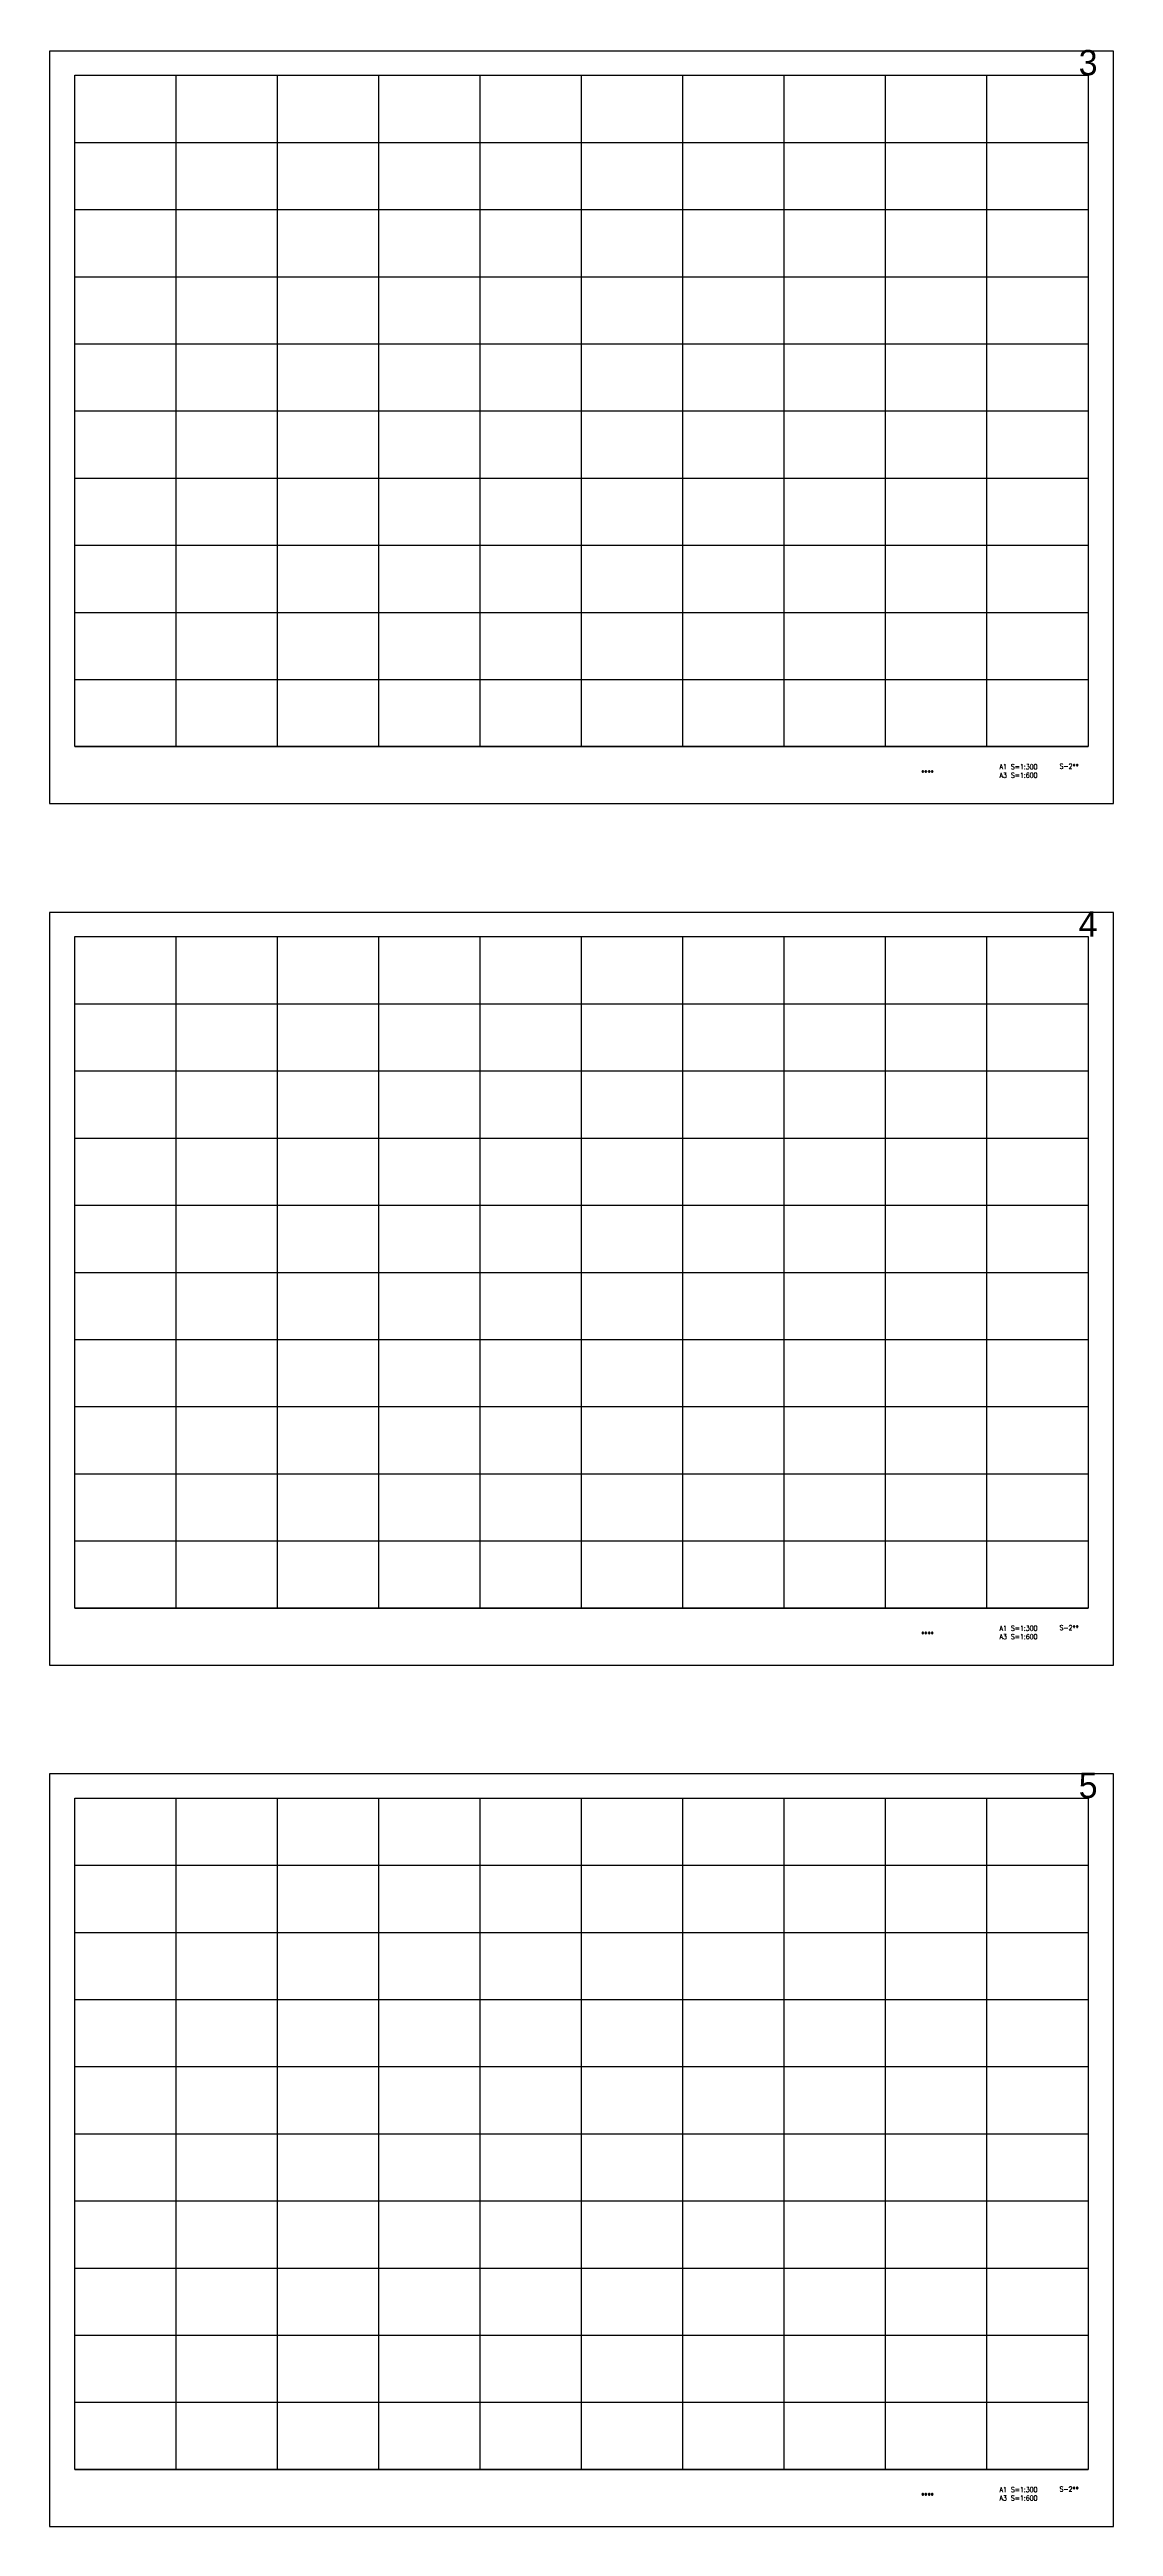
# Model space of a CAD drawing. Extents: x -129301 to 1296000, y -2685600 to 164981.
# Drawn here: x 0 to 336000, y -1325600 to -543481 of the extents above; entities that cross this region are included whole.
import ezdxf
from ezdxf.enums import TextEntityAlignment as Align

# ---------------------------------------------------------------- set-up
doc = ezdxf.new("R2010")
doc.units = 0
doc.header["$MEASUREMENT"] = 0
doc.layers.add('99_レイアウト枠', color=251, linetype='CONTINUOUS', plot=False)
doc.layers.add('99_頁番号', color=6, linetype='CONTINUOUS')
doc.styles.add('DRACAD', font='txt', dxfattribs={"width": 0.85, "bigfont": 'extfont2'})
doc.styles.get("Standard").update_dxf_attribs({"font": 'Osaka.ttc'})

msp = doc.modelspace()

# ---------------------------------------------------------------- linework, layer by layer
at = {"layer": '99_レイアウト枠'}
for p, q in [((8000, -763600), (8000, -551600)), ((40000, -763600), (40000, -551600)), ((72000, -763600), (72000, -551600)), ((104000, -763600), (104000, -551600)), ((136000, -763600), (136000, -551600)), ((168000, -763600), (168000, -551600)), ((199999.99992, -763600), (199999.99992, -551600)), ((231999.99992, -763600), (231999.99992, -551600)), ((263999.99992, -763600), (263999.99992, -551600)), ((295999.99992, -763600), (295999.99992, -551600)), ((8000, -572800), (327999.99985, -572800)), ((8000, -594000), (327999.99985, -594000)), ((8000, -615200), (327999.99985, -615200)), ((8000, -636400), (327999.99985, -636400)), ((8000, -657600), (327999.99985, -657600)), ((8000, -678800), (327999.99985, -678800)), ((8000, -700000), (327999.99985, -700000)), ((8000, -721200), (327999.99985, -721200)), ((8000, -742400), (327999.99985, -742400)), ((8000, -763600), (327999.99985, -763600)), ((8000, -1035600), (8000, -823600)), ((40000, -1035600), (40000, -823600)), ((72000, -1035600), (72000, -823600)), ((104000, -1035600), (104000, -823600)), ((136000, -1035600), (136000, -823600)), ((168000, -1035600), (168000, -823600)), ((199999.99992, -1035600), (199999.99992, -823600)), ((231999.99992, -1035600), (231999.99992, -823600)), ((263999.99992, -1035600), (263999.99992, -823600)), ((295999.99992, -1035600), (295999.99992, -823600)), ((8000, -844800), (327999.99985, -844800)), ((8000, -866000), (327999.99985, -866000)), ((8000, -887200), (327999.99985, -887200)), ((8000, -908400), (327999.99985, -908400)), ((8000, -929600), (327999.99985, -929600)), ((8000, -950800), (327999.99985, -950800)), ((8000, -972000), (327999.99985, -972000)), ((8000, -993200), (327999.99985, -993200)), ((8000, -1014400), (327999.99985, -1014400)), ((8000, -1035600), (327999.99985, -1035600)), ((8000, -1307600), (8000, -1095600)), ((40000, -1307600), (40000, -1095600)), ((72000, -1307600), (72000, -1095600)), ((104000, -1307600), (104000, -1095600)), ((136000, -1307600), (136000, -1095600)), ((168000, -1307600), (168000, -1095600)), ((199999.99992, -1307600), (199999.99992, -1095600)), ((231999.99992, -1307600), (231999.99992, -1095600)), ((263999.99992, -1307600), (263999.99992, -1095600)), ((295999.99992, -1307600), (295999.99992, -1095600)), ((8000, -1116800), (327999.99985, -1116800)), ((8000, -1138000), (327999.99985, -1138000)), ((8000, -1159200), (327999.99985, -1159200)), ((8000, -1180400), (327999.99985, -1180400)), ((8000, -1201600), (327999.99985, -1201600)), ((8000, -1222800), (327999.99985, -1222800)), ((8000, -1244000), (327999.99985, -1244000)), ((8000, -1265200), (327999.99985, -1265200)), ((8000, -1286400), (327999.99985, -1286400)), ((8000, -1307600), (327999.99985, -1307600))]:
    msp.add_line(p, q, dxfattribs=at)
for points in [[(0, -781600), (336000, -781600), (336000, -544000), (0, -544000)], [(8000, -551600), (327999.99985, -551600), (327999.99985, -763600), (8000, -763600)], [(0, -1053600), (336000, -1053600), (336000, -816000), (0, -816000)], [(8000, -823600), (327999.99985, -823600), (327999.99985, -1035600), (8000, -1035600)], [(0, -1325600), (336000, -1325600), (336000, -1088000), (0, -1088000)], [(8000, -1095600), (327999.99985, -1095600), (327999.99985, -1307600), (8000, -1307600)]]:
    msp.add_lwpolyline(points, close=True, dxfattribs=at)

# ---------------------------------------------------------------- texts
for s, p in [('3', (327999.99985, -551600)), ('4', (327999.99985, -823600)), ('5', (327999.99985, -1095600))]:
    msp.add_text(s, height=8000, dxfattribs=at).set_placement(p, align=Align.CENTER)
at = {"layer": '99_頁番号', "char_height": 1600, "attachment_point": 5, "style": 'DRACAD'}
for s, insert in [('{  ****  }', (275999.99985, -771800)), ('A1 S=1:300^JA3 S=1:600', (305999.99985, -771297.27463)), ('{S-2**}', (321999.99985, -769800)), ('{  ****  }', (275999.99985, -1043800)), ('A1 S=1:300^JA3 S=1:600', (305999.99985, -1043297.27463)), ('{S-2**}', (321999.99985, -1041800)), ('A1 S=1:300^JA3 S=1:600', (305999.99985, -1315297.27463)), ('{S-2**}', (321999.99985, -1313800)), ('{  ****  }', (275999.99985, -1315800))]:
    msp.add_mtext(s, dxfattribs=dict(at, insert=insert))

doc.saveas('drawing.dxf')
